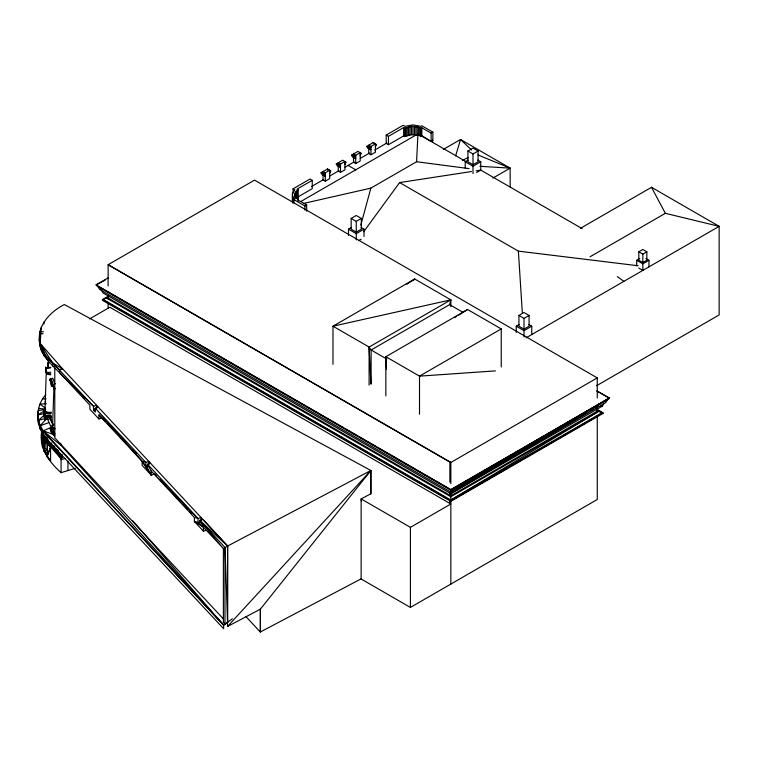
<?xml version="1.0" encoding="UTF-8"?>
<svg xmlns="http://www.w3.org/2000/svg" width="757" height="757" viewBox="0 0 757 757"><rect width="100%" height="100%" fill="white"/><g stroke="black" fill="none" stroke-linecap="round" stroke-linejoin="round"><path stroke-width="1.14" d="M132.835 520.873L223.618 625.178L223.618 628.707L47.066 439.334C35.352 427.639 34.576 407.039 45.742 394.728M38.645 410.729L38.645 408.373L44.521 408.998M41.767 430.752C38.541 447.728 49.148 462.016 61.08 472.661L75.312 468.309M41.919 435.852L41.531 438.71L41.89 430.468M46.366 418.81L40.282 425.689L43.158 430.865L43.158 434.404L38.503 420.343L37.85 414.912L44.171 410.937M47.88 452.412L45.884 448.816C44.01 447.803 43.149 450.954 43.906 449.185L43.906 437.234L42.392 432.408L41.767 441.274L42.051 436.259M61.08 472.661L61.08 458.647L46.811 442.684L47.88 441.331L44.975 436.24L47.672 441.378L51.391 446.072L61.894 457.559L62.112 454.342M51.164 418.886L44.918 419.662L44.862 417.788M44.455 414.032A5.185 2.99 0 0 0 45.051 414.741L45.931 415.508L48.022 415.432M65.007 458.477L61.08 459.679L62.093 457.493L51.599 446.005L46.811 442.41L50.577 447.15L50.577 461.164L47.464 456.111L47.464 443.507L43.982 437.224L42.392 446.441L47.464 455.459L50.577 447.15L51.599 446.005L47.672 441.378L44.975 436.24M51.391 446.072L61.894 457.559L47.899 441.057L47.899 439.136M48.467 363.502L48.353 361.893L48.069 364.06M58.308 450.614L51.618 445.731L51.618 442.854M98.344 407.2L95.287 408.155L95.287 412.205L93.537 410.322L93.537 406.272L52.801 365.991L52.801 363.152L39.941 343.195C36.241 326.201 50.274 311.591 64.364 304.551L370.854 470.466L370.864 493.961M54.788 366.539L54.778 437.83L223.306 618.81M67.96 470.561L67.969 461.117M95.07 409.849L95.07 408.638M108.1 308.392L108.119 303.671M108.1 298.939L108.119 295.41M108.1 285.957L108.119 264.723L254.522 180.128L597.264 377.904L597.264 397.974M52.801 365.991L44.512 356.377L41.682 351.286L39.941 346.034L41.323 327.27L39.667 333.619L39.941 343.195L62.576 368.782L227.62 546.034L227.479 626.512L260.38 609.167L370.902 470.485L227.649 546.024L202.838 519.425L199.782 520.371L224.971 547.425L224.971 624.09L223.618 625.178L47.066 435.795L43.158 430.865L51.258 427.317L47.436 418.895M260.389 609.271L260.389 632.114L245.978 616.605M292.391 201.769L292.505 193.423L294.899 189.903L293.063 188.843L310.01 179.049L312.244 180.346L312.244 188.682L298.05 196.886M292.505 202.819L292.505 193.423M292.864 202.8L292.391 194.473M293.063 193.016L293.063 188.843M293.442 202.753L293.442 197.539L292.864 196.546M293.896 202.744L293.896 199.621L294.899 199.044L293.442 197.539M294.246 200.567L294.246 198.476M294.946 197.416L295.239 192.761L298.201 189.799L297.037 189.127L312.244 180.346M295.239 196.934L295.239 192.761M295.722 198.202L295.722 191.947M296.384 198.466L296.384 191.171M297.208 190.452L297.208 198.798L298.201 198.145L298.201 189.799M298.201 201.22L298.201 199.138L295.239 196.177L294.946 193.603M304.939 210.162L304.939 205.999L293.896 199.621M325.264 181.169L325.264 172.823L323.031 171.536L323.031 172.766L325.264 174.053L324.261 174.64L321.025 172.766L327.469 168.972L329.702 170.268L329.702 178.605L325.264 181.169L323.031 179.882L323.031 174.621L325.264 175.908L322.028 174.621L321.025 172.766M327.469 170.202L327.469 168.972L330.714 170.912L329.702 173.344M332.976 364.297L332.976 326.21L414.704 278.992L450.831 299.848L450.831 306.765M338.265 165.821L338.265 171.082L340.508 172.369L344.946 169.805L344.946 161.468L340.508 164.032L338.265 162.736L338.265 163.966L340.508 165.263L339.496 165.84L336.259 163.966L342.713 160.172L345.949 162.112L344.946 164.553M340.508 172.369L340.508 164.032M369.104 385.143L369.104 347.056L450.831 299.848L449.63 304.636L371.11 349.999L371.11 383.941M385.843 395.958L385.843 356.717L467.58 309.499L501.238 328.926L501.238 367.013M370.854 470.466L370.864 493.772L361.127 498.91L361.127 578.991L410.408 607.436L410.417 527.345L450.841 503.992L109.841 307.228L89.61 318.905M419.51 414.23L419.51 376.144L501.238 328.926M432.597 142.505L432.597 140.291L430.582 141.455L432.597 140.291M450.841 584.082L450.841 500.263M450.841 496.724L450.841 489.817L522.16 448.627M450.841 483.732L450.841 462.48L597.264 377.904M260.38 609.167L260.342 631.991L361.354 578.726M50.577 461.164L46.811 456.443L47.464 456.111L47.199 455.127L43.906 449.185L43.982 437.224M45.609 367.713L46.735 374.128L45.562 367.022L45.657 368.905L45.675 367.703L50.833 367.353M51.003 379.153A3.624 0.804 80.5 0 0 50.615 379.418L50.123 380.336M47.852 367.959L47.984 364.59M46.291 372.293L44.966 409.717A4.419 2.545 0 0 0 51.296 412.196M52.574 426.068L53.946 387.376A3.056 1.76 0 0 0 54.911 388.606M47.88 366.852L47.918 365.707M303.737 203.406L370.854 188.133L416.568 161.743L417.959 133.875M42.004 437.328L41.767 441.274L42.042 438.189M52.082 384.102A3.624 0.814 80.6 0 0 51.646 381.358A3.624 0.814 80.5 0 0 50.265 379.465L50.123 380.326L50.085 378.774L50.842 378.737A4.4 0.994 80.6 0 1 52.29 384.386M52.564 385.076C51.921 388.227 51.362 380.005 52.384 386.344A4.003 0.908 80.8 0 1 51.4 385.881A4.003 0.908 80.8 0 1 50.473 382.238L50.473 380.572M48.013 364.883L48.136 362.783M39.298 340.707L39.667 337.546L39.941 346.034L39.298 340.707L39.667 333.619L43.121 333.714M37.85 418.441L38.228 410.587L44.71 409.575A5.185 2.99 0 0 0 45.051 412.546L47.057 413.568A5.185 2.99 0 0 0 51.022 413.729M48.448 363.294L48.202 362.906M48.505 363.407L48.685 362.669L48.76 363.757M43.906 437.234L46.811 442.684L50.577 447.15L47.123 456.178L43.565 449.923L45.524 439.107M41.531 438.71L41.919 436.524M41.919 436.079L41.531 438.038L41.805 430.496M351.494 155.166L354.74 157.04L355.743 156.462L353.51 155.166L353.51 153.945L355.743 155.232L360.181 152.668L360.181 161.014L355.743 163.578L353.51 162.282L353.51 157.021L355.743 158.317L352.507 157.021L351.494 155.166L357.947 151.381L361.184 153.321L360.181 155.753M373.182 142.647L376.428 144.521L375.415 146.953L375.425 152.214L370.977 154.778L368.744 153.491L368.744 148.23M360.824 225.16L370.854 188.133M54.353 434.433L54.599 433.581L50.53 428.471L49.858 428.793L54.513 434.499M47.199 455.127L46.811 456.443L46.811 454.635M455.619 155.914L460.54 139.496L510.152 168.139L510.152 186.828M101.078 289.382L102.98 292.931L450.841 493.668L602.383 406.121L603.812 403.462M44.332 417.542L44.805 416.766L44.209 411.155L43.669 411.344L44.332 417.542L51.448 417.221M363.71 231.689L399.62 182.569L471.497 171.536M55.346 383.733L52.167 384.707L52.167 385.673L54.778 388.332M609.29 398.068L450.841 489.59L450.841 490.167L609.29 398.068L596.989 391.019L609.29 398.068L608.335 399.194L450.841 490.167L97.028 286.004L96.073 284.878L108.308 277.81M413.152 280.715L414.704 278.992L406.869 284.263M227.479 626.512L370.902 470.485M45.108 402.052L45.742 401.39M44.124 415.281L38.503 420.343L38.503 423.873L37.85 414.912L44.37 413.568M53.832 434.603L43.158 430.865L223.618 625.178L232.399 618.791M227.649 546.024L223.381 548.56L223.381 622.386L224.971 624.09L227.62 622.699L227.62 546.034L199.782 520.371L199.782 524.421L203.415 527.118L223.381 548.56L199.782 520.371L203.415 527.118L203.415 531.168L205.459 530.534M454.616 317.656L456.613 316.398M458.61 315.149L467.58 309.499M598.919 411.202L450.841 496.743L450.841 500.027L601.938 412.745L598.919 411.202L450.841 500.027L103.425 299.564L108.469 296.772M450.841 492.078L607.729 399.194L605.789 402.573L450.841 492.078L99.574 289.382L97.634 286.004M450.841 493.668L587.006 412.83M590.053 411.013L593.11 409.206M595.134 408.004L598.181 406.187M463.076 493.649L465.12 492.457M467.154 491.274L469.198 490.091M472.254 488.312L474.298 487.129M476.342 485.947L479.399 484.168M481.433 482.985L483.477 481.802M485.521 480.619L488.577 478.84M499.8 472.321L502.856 470.551M370.977 149.517L367.741 148.23L366.738 146.375L373.182 142.581L375.415 143.868L375.415 146.953M386.202 135.068L388.436 136.355L403.651 127.573L404.815 128.245L411.411 126.362L417.277 126.807L417.277 135.153L411.411 134.708L404.815 136.582L403.651 135.91L388.436 144.701L386.202 143.404L386.202 135.068L403.159 125.274L404.995 126.334L412.906 124.886L420.826 126.334L421.819 125.757L432.872 132.134L432.872 140.48L431.13 141.483L421.848 135.711M596.828 409.215L602.96 412.754L602.96 413.473L450.841 501.352L102.403 300.283L102.403 299.564L108.469 296.053M325.264 172.823L329.702 170.268M366.738 146.375L369.974 148.24L370.977 147.662L368.744 146.375L368.744 145.145L370.977 146.432L375.415 143.868M329.702 171.489L330.714 170.912M344.946 162.698L345.949 162.112M360.181 153.898L361.184 153.321M375.415 145.098L376.428 144.521M336.259 163.966L337.262 165.821L340.508 167.108M311.392 186.6L323.636 179.532M329.749 176.002L338.928 170.704M345.05 167.165L354.229 161.866M360.341 158.336L369.52 153.037M374.62 150.094L386.865 143.026M298.201 199.138L297.369 199.621L306.67 204.996L306.67 211.25M417.277 126.807L420.996 128.245L421.829 127.763L431.13 133.137L431.13 141.483M300.643 201.608L416.937 134.462M419.87 127.678L419.87 136.014L420.996 136.582L421.829 136.109L421.829 127.763M304.939 205.999L306.67 204.996M431.13 133.137L432.872 132.134M443.299 149.441L460.54 139.496L471.573 150.009M351.163 218.413L356.244 215.49L361.335 218.432L361.335 229.182L356.263 232.106L351.163 229.163L351.163 218.413L356.263 221.356L361.335 218.432M467.902 151.022L472.974 148.088L478.074 151.031L478.074 161.78L473.002 164.714L467.902 161.771L467.902 151.022L473.002 153.964L478.074 151.031M348.494 235.418L348.494 229.163L351.399 227.488M465.233 168.026L465.233 161.771L468.138 160.087M348.494 229.163L356.263 233.648L364.013 229.182L364.013 236.477M465.233 161.771L473.002 166.256L480.742 161.78L480.742 170.126L476.655 172.492M359.168 240.319L361.108 239.193M492.911 178.084L510.152 168.139L477.96 154.939M580.553 228.264L651.503 187.301L719.15 226.352L719.15 314.94L596.554 385.72M590.044 256.784L665.356 213.313L719.15 226.352L526.058 337.84M518.914 315.442L523.986 312.509L529.086 315.451L529.086 326.201L524.014 329.134L518.914 326.191L518.914 315.442L524.014 318.385L529.086 315.451M638.813 251.788L642.825 249.469L646.847 251.797L646.847 260.285L642.844 262.603L638.813 260.276L638.813 251.788L642.844 254.115L646.847 251.797M516.246 332.446L516.246 326.191L519.151 324.516M636.703 265.773L636.703 260.276L639.76 258.506M516.246 326.191L524.014 330.677L531.755 326.201L531.755 334.547M636.703 260.276L642.844 263.824L648.957 260.285L648.957 266.88M524.194 447.444L577.165 416.842M579.209 415.669L604.673 400.955M108.1 295.665L108.1 298.012L450.841 495.788L597.264 411.202L597.264 408.6M450.841 501.352L450.841 500.623L602.96 412.754M462.073 494.264L465.129 492.495M467.173 491.321L474.317 487.186M476.361 486.013L483.505 481.878M485.549 480.704L496.781 474.213M499.847 472.444L505.969 468.905M513.114 464.779L520.258 460.653M522.302 459.471L524.346 458.288M527.411 456.518L529.446 455.345M531.49 454.162L533.534 452.989M536.599 451.219L538.634 450.037M540.678 448.854L543.744 447.084M545.788 445.911L547.822 444.728M549.866 443.545L552.932 441.776M554.976 440.602L557.01 439.42M559.054 438.237L562.12 436.467M564.164 435.294L571.308 431.168M573.352 429.985L585.596 422.908M587.64 421.725L593.772 418.186M410.408 607.436L597.264 499.497L597.264 415.678M105.251 280.024L96.073 284.878L450.841 489.59M462.328 160.333L468.555 157.437M48.703 422.699L40.282 425.689L40.282 429.219L38.503 420.343L44.966 418.545M52.791 363.152L62.576 368.782L59.51 369.728C51.76 361.997 42.6 354.333 39.941 343.195L41.682 351.286L48.363 361.231L48.363 358.392L93.537 406.272L96.603 405.326L96.603 408.364M62.576 368.782L59.51 369.728L59.51 372.576L89.903 405.213L89.903 409.263L98.921 418.943L100.965 418.309M93.537 410.322L95.581 409.688M150.596 463.312L147.53 464.259L147.53 468.309L151.163 475.055L153.207 474.421M147.823 465.801L145.789 466.435L142.146 461.325L95.287 408.155L145.789 462.385L145.789 466.435L151.163 475.055L151.163 471.005L147.53 464.259L198.031 518.498L198.031 522.548L199.782 524.421L194.398 521.488L194.398 517.438L151.163 471.005L198.031 518.498L201.097 517.551L201.097 520.589M200.075 521.914L198.031 522.548L194.398 521.488L203.415 531.168M450.831 299.848L332.976 326.21L369.104 347.056L371.11 349.999L386.865 359.092M476.134 170.827L480.771 170.107L582.124 228.623M600.339 406.272L602.383 406.121M46.262 403.661L39.922 404.106L45.136 407.957M47.01 368.243L50.378 368.016M46.612 372.539L50.785 372.245M495.4 370.883L419.51 376.144L385.843 356.717L386.477 369.416M45.931 413.133L51.164 412.943M51.239 415.943L44.918 416.17L44.918 416.691L44.568 413.407M44.805 416.766L51.287 416.53M44.436 417.476L51.419 417.486M51.315 417.637L44.625 417.656M42.619 398.892L46.111 398.882M479.824 166.303L510.152 168.139M40.074 333.43L40.074 331.462L43.49 331.803M399.62 182.569L518.375 251.135L638.104 265.754M416.568 161.743L469.075 168.603M147.71 466.804L145.789 466.435L147.53 468.309M51.637 445.759L54.835 446.375L51.618 445.731M194.398 517.438L198.031 518.498M45.931 415.328L47.057 415.763A5.185 2.99 0 0 0 51.022 415.924M449.876 462.025L450.841 462.48L108.1 264.704L449.876 462.025L449.876 482.095M477.837 160.096L480.742 161.78M645.891 258.515L648.957 260.285M419.984 135.039L465.858 161.534M638.747 268.054L642.844 270.41L642.844 263.824M348.106 165.405L355.913 169.909M361.098 227.497L364.013 229.182M528.84 324.516L531.755 326.201M449.63 304.636L462.442 312.026M596.828 409.802L601.938 412.745M596.876 410.02L602.96 413.473M98.656 286.591L166.228 325.586M168.272 326.769L250.179 374.024M252.223 375.207L343.347 427.79M345.391 428.973L357.673 436.06M359.726 437.243L376.106 446.696M378.15 447.87L450.841 489.817M106.444 298.012L450.841 496.743M102.403 299.564L450.841 500.623M410.417 527.345L361.127 498.91L361.43 501.248M194.398 521.488L203.415 527.118M617.296 276.589L623.872 281.367M43.158 430.865L61.222 445.523L223.618 625.178M98.921 418.943L98.921 414.893L105.649 421.507M107.333 423.163L109.017 424.819M47.88 441.331L44.086 437.489L42.392 432.408L42.392 446.441L47.388 455.468M103.226 418.612L105.658 421.223M108.838 424.639L112.774 428.869M120.126 436.761L125.671 442.722M132.096 449.611L136.203 454.03M154.674 473.863L156.302 475.604M160.285 479.891L165.802 485.814M171.565 492.012L177.119 497.964M183.601 504.928L187.641 509.272M189.922 511.713L191.54 513.454M98.921 414.893L142.146 461.325L151.163 475.055L142.146 465.375L142.146 461.325L145.789 462.385L148.845 461.439L148.845 464.476M52.167 384.707L54.532 387.281M52.517 385.266L54.703 387.631M51.391 445.797L62.093 457.493M133.109 450.368L136.269 453.831M82.428 395.902L84.803 398.513M51.599 446.005L61.08 458.647M40.074 331.462L40.67 332.323M43.906 449.185L47.464 455.44L47.464 456.111L43.565 449.251L47.464 455.44L47.123 456.178M46.83 439.117L47.899 441.057M651.503 187.301L665.356 213.313M50.123 380.629L49.915 379.891M49.858 379.796L50.123 380.326M39.941 343.195L44.512 353.538L44.512 356.377L41.682 348.447L41.682 351.286L40.887 346.621M46.376 371.706L46.111 371.091A4.211 2.432 0 0 1 46.423 369.842M369.974 148.24L370.476 149.81M354.74 157.04L355.241 158.601M339.496 165.84L340.007 167.401M324.261 174.64L324.762 176.201M43.783 411.401L44.512 417.732M60.711 443.252L61.222 445.523M45.893 368.337L46.83 372.851M54.173 382.957L53.993 381.821A4.4 0.994 80.6 0 0 51.94 379.011M44.568 416.378L44.918 419.662M518.375 251.135L522.358 313.237M369.104 347.056L370.939 383.988M224.971 547.425L227.62 621.97M642.844 254.115L642.844 262.603M524.014 318.385L524.014 329.134M524.014 330.677L524.014 336.931M473.002 153.964L473.002 164.714M473.002 166.256L473.002 173.552M450.841 493.432L450.841 495.788M449.876 492.722L449.876 495.078M449.876 499.8L449.876 503.348M420.996 128.245L420.996 136.582M418.621 127.195L418.621 135.541M415.867 126.533L415.867 134.878M414.401 126.362L414.401 134.708M412.906 126.305L412.906 134.651M411.411 126.362L411.411 134.708M409.944 126.533L409.944 134.878M408.534 126.807L408.534 135.153M407.19 127.195L407.19 135.541M405.941 127.678L405.941 136.014M404.815 128.245L404.815 136.582M403.651 127.573L403.651 135.91M388.436 136.355L388.436 144.701M370.977 146.432L370.977 154.778M356.263 221.356L356.263 232.106M356.263 233.648L356.263 239.903M355.743 155.232L355.743 163.578M199.564 520.863L199.564 522.075M147.312 464.751L147.312 465.962M47.066 435.795L47.066 439.334M45.884 440.129L45.884 448.816M43.972 322.141L43.972 324.034M44.086 449.715L44.086 451.513M50.359 418.299A68.48 39.534 0 0 0 53.066 424.743A4.419 2.545 0 0 0 54.92 428.225M53.189 424.904A66.739 38.531 0 0 1 50.331 417.703M51.504 379.863A3.624 0.804 80.5 0 1 51.76 380.516M52.186 382.2A3.624 0.804 80.5 0 1 52.432 384.045M54.75 428.585A5.044 2.914 0 0 1 53.208 424.052M54.75 429.456A5.044 2.914 0 0 1 51.959 427.033M54.778 388.843A4.201 2.432 0 0 1 53.832 386.477M54.144 387.821A4.211 2.432 0 0 1 53.652 386.59M53.993 429.399A5.185 2.99 0 0 1 51.826 426.683M52.119 425.917A5.185 2.99 0 0 1 53.671 424.658M54.778 389.827A4.201 2.432 0 0 1 53.652 388.086M53.993 431.594A5.185 2.99 0 0 1 51.826 428.878M50.454 412.754A5.044 2.914 0 0 1 45.231 411.571A5.044 2.914 0 0 1 45.127 408.335M50.454 413.625A5.044 2.914 0 0 1 44.445 411.411M44.332 410.654A5.044 2.914 0 0 1 45.127 409.215M50.785 373.721A4.201 2.432 0 0 1 48.628 373.542M47.691 373.22A4.201 2.432 0 0 1 46.925 372.766M46.385 372.217A4.201 2.432 0 0 1 46.423 370.362M50.785 374.706A4.201 2.422 0 0 1 46.925 373.75M46.385 373.201A4.201 2.422 0 0 1 46.13 371.952M44.19 413.265A5.185 2.99 0 0 1 44.285 412.489M46.631 372.018A3.056 1.76 0.1 0 1 46.489 370.665M44.086 437.489L42.392 432.408L45.193 436.477L44.086 437.489M455.941 497.794L452.875 499.573L455.941 497.803M460.019 495.419L457.976 496.611L460.029 495.447M54.561 429.238L53.378 428.784L54.561 429.238M45.335 412.47L44.521 411.799L45.335 412.47M54.665 432.966L50.681 427.989L54.665 433.496L54.665 432.966M54.636 434.594L50.605 429.55L50.681 431.481L54.665 436.467L54.636 434.594"/></g></svg>
